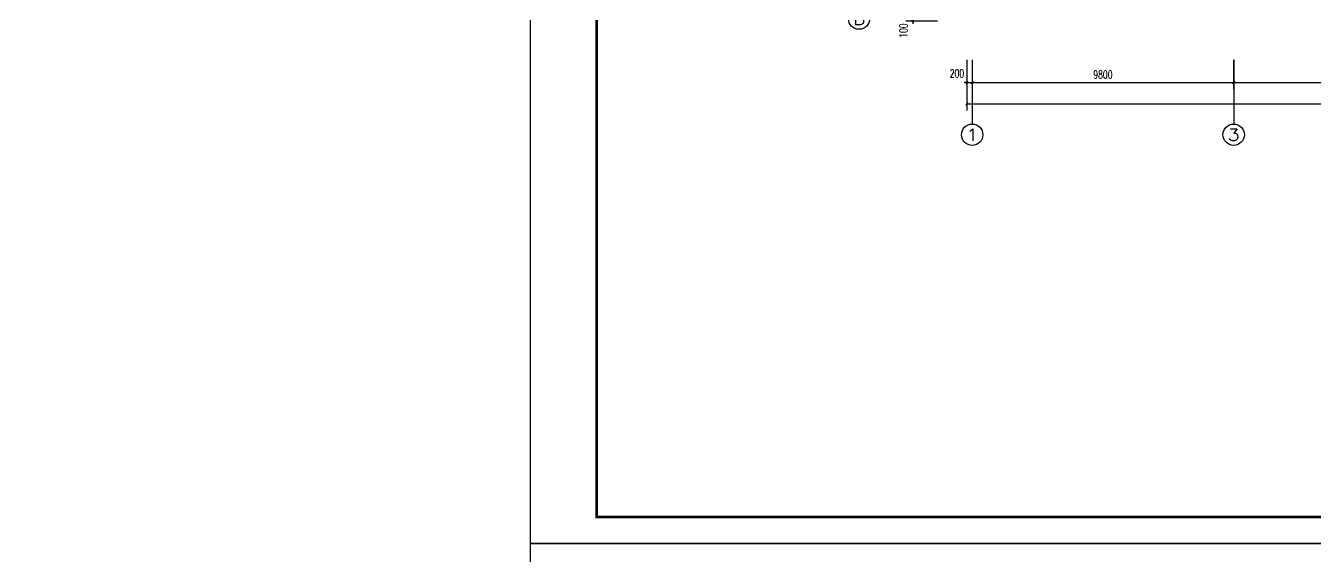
# Model space of a CAD drawing. Extents: x 2166032 to 5302137, y 581493 to 2416206.
# Drawn here: x 2295075 to 2343399, y 1033045 to 1052947 of the extents above; entities that cross this region are included whole.
import ezdxf
from ezdxf.enums import TextEntityAlignment as Align

# ---------------------------------------------------------------- set-up
doc = ezdxf.new("R2010")
doc.units = 0
doc.header["$LTSCALE"] = 1000
doc.header["$MEASUREMENT"] = 0
for name, color, linetype in [('AXIS', 3, 'Continuous'), ('AXIS_TEXT', 7, 'Continuous'), ('PUB_TITLE', 137, 'Continuous')]:
    doc.layers.add(name, color=color, linetype=linetype)
doc.styles.add('_TCH_AXIS', font='complex_.ttf')
doc.styles.add('COMPLEX', font='complex_.ttf')
doc.styles.add('DIM_FONT', font='simplex_.ttf', dxfattribs={"width": 0.7})
doc.dimstyles.new('DIMN', dxfattribs={"dimtxt": 300, "dimasz": 100, "dimexe": 250, "dimexo": 300, "dimgap": 150, "dimtad": 1, "dimdec": 0, "dimzin": 0, "dimdsep": 46, "dimtxsty": 'DIM_FONT', "dimblk": 'ARCHTICK', "dimcen": 0.09, "dimclrt": 7, "dimazin": 2, "dimtfac": 1, "dimtdec": 0, "dimtix": 1, "dimtmove": 2, "dimatfit": 3, "dimldrblk": 'ARCHTICK', "dimfxl": 1, "dimtolj": 1, "dimtzin": 0, "dimarcsym": 0})

# ---------------------------------------------------------------- blocks, each defined once
blk = doc.blocks.new('_ArchTick')
at = {"color": 0, "linetype": 'ByBlock', "const_width": 0.4}
blk.add_lwpolyline([(-0.5, -0.5), (0.5, 0.5)], dxfattribs=at)
blk = doc.blocks.new('*D2384')
at = {"layer": 'AXIS', "color": 0, "lineweight": -2}
for p, q in [((2330343, 1051670), (2330343, 1050564)), ((2330543, 1051670), (2330543, 1050564)), ((2330343, 1050814), (2330243, 1050814)), ((2330343, 1050814), (2330543, 1050814)), ((2330543, 1050814), (2330643, 1050814))]:
    blk.add_line(p, q, dxfattribs=at)
at = {"layer": 'Defpoints', "color": 0}
for p in [(2330343, 1051970), (2330543, 1051970), (2330543, 1050814)]:
    blk.add_point(p, dxfattribs=at)
at = {"layer": 'AXIS', "color": 0, "lineweight": -2, "xscale": 100, "yscale": 100, "zscale": 100}
blk.add_blockref('_ArchTick', (2330343, 1050814), dxfattribs=at)
at = {"layer": 'AXIS', "color": 0, "lineweight": -2, "xscale": 100, "yscale": 100, "zscale": 100, "rotation": 180}
blk.add_blockref('_ArchTick', (2330543, 1050814), dxfattribs=at)
at = {"layer": 'AXIS', "color": 7, "insert": (2329973, 1051159), "char_height": 300, "attachment_point": 5, "style": 'DIM_FONT'}
blk.add_mtext('\\A1;200', dxfattribs=at)
blk = doc.blocks.new('*D2385')
at = {"layer": 'AXIS', "color": 0, "lineweight": -2}
for p, q in [((2330543, 1051670), (2330543, 1050564)), ((2340343, 1051670), (2340343, 1050564)), ((2330543, 1050814), (2340343, 1050814))]:
    blk.add_line(p, q, dxfattribs=at)
at = {"layer": 'Defpoints', "color": 0}
for p in [(2330543, 1051970), (2340343, 1051970), (2340343, 1050814)]:
    blk.add_point(p, dxfattribs=at)
at = {"layer": 'AXIS', "color": 0, "lineweight": -2, "xscale": 100, "yscale": 100, "zscale": 100, "rotation": 180}
blk.add_blockref('_ArchTick', (2330543, 1050814), dxfattribs=at)
at = {"layer": 'AXIS', "color": 0, "lineweight": -2, "xscale": 100, "yscale": 100, "zscale": 100}
blk.add_blockref('_ArchTick', (2340343, 1050814), dxfattribs=at)
at = {"layer": 'AXIS', "color": 7, "insert": (2335443, 1051116), "char_height": 300, "attachment_point": 5, "style": 'DIM_FONT'}
blk.add_mtext('\\A1;9800', dxfattribs=at)
blk = doc.blocks.new('*D2386')
at = {"layer": 'AXIS', "color": 0, "lineweight": -2}
for p, q in [((2340343, 1051670), (2340343, 1050564)), ((2348743, 1051670), (2348743, 1050564)), ((2340343, 1050814), (2348743, 1050814))]:
    blk.add_line(p, q, dxfattribs=at)
at = {"layer": 'Defpoints', "color": 0}
for p in [(2340343, 1051970), (2348743, 1051970), (2348743, 1050814)]:
    blk.add_point(p, dxfattribs=at)
at = {"layer": 'AXIS', "color": 0, "lineweight": -2, "xscale": 100, "yscale": 100, "zscale": 100, "rotation": 180}
blk.add_blockref('_ArchTick', (2340343, 1050814), dxfattribs=at)
at = {"layer": 'AXIS', "color": 0, "lineweight": -2, "xscale": 100, "yscale": 100, "zscale": 100}
blk.add_blockref('_ArchTick', (2348743, 1050814), dxfattribs=at)
at = {"layer": 'AXIS', "color": 7, "insert": (2344543, 1051119), "char_height": 300, "attachment_point": 5, "style": 'DIM_FONT'}
blk.add_mtext('\\A1;8400', dxfattribs=at)
blk = doc.blocks.new('*D2399')
at = {"layer": 'AXIS', "color": 0, "lineweight": -2}
for p, q in [((2330343, 1051370), (2330343, 1049764)), ((2401843, 1051370), (2401843, 1049764)), ((2330343, 1050014), (2401843, 1050014))]:
    blk.add_line(p, q, dxfattribs=at)
at = {"layer": 'Defpoints', "color": 0}
for p in [(2330343, 1051670), (2401843, 1051670), (2401843, 1050014)]:
    blk.add_point(p, dxfattribs=at)
at = {"layer": 'AXIS', "color": 0, "lineweight": -2, "xscale": 100, "yscale": 100, "zscale": 100, "rotation": 180}
blk.add_blockref('_ArchTick', (2330343, 1050014), dxfattribs=at)
at = {"layer": 'AXIS', "color": 0, "lineweight": -2, "xscale": 100, "yscale": 100, "zscale": 100}
blk.add_blockref('_ArchTick', (2401843, 1050014), dxfattribs=at)
at = {"layer": 'AXIS', "color": 7, "insert": (2366093, 1050316), "char_height": 300, "attachment_point": 5, "style": 'DIM_FONT'}
blk.add_mtext('\\A1;71500', dxfattribs=at)
blk = doc.blocks.new('*D2407')
at = {"layer": 'AXIS', "color": 0, "lineweight": -2}
for p, q in [((2329243, 1053214), (2328063, 1053214)), ((2329243, 1053114), (2328063, 1053114)), ((2328313, 1053214), (2328313, 1053314)), ((2328313, 1053114), (2328313, 1053214)), ((2328313, 1053114), (2328313, 1053014))]:
    blk.add_line(p, q, dxfattribs=at)
at = {"layer": 'Defpoints', "color": 0}
for p in [(2328313, 1053214), (2329543, 1053214), (2329543, 1053114)]:
    blk.add_point(p, dxfattribs=at)
at = {"layer": 'AXIS', "color": 0, "lineweight": -2, "xscale": 100, "yscale": 100, "zscale": 100}
for p, rotation in [((2328313, 1053214), 270), ((2328313, 1053114), 90)]:
    blk.add_blockref('_ArchTick', p, dxfattribs=dict(at, rotation=rotation))
at = {"layer": 'AXIS', "color": 7, "insert": (2327968, 1052764), "char_height": 300, "attachment_point": 5, "rotation": 90, "style": 'DIM_FONT'}
blk.add_mtext('\\A1;100', dxfattribs=at)
blk = doc.blocks.new('_AXISO')
blk.add_circle((0, 0), 0.5)
at = {"layer": 'AXIS_TEXT', "style": 'COMPLEX', "width": 1.171875}
blk.add_attdef('A', text='', height=0.56, dxfattribs=at).set_placement((-0.25, -0.28), (0.25, -0.28), align=Align.FIT)

msp = doc.modelspace()

# ---------------------------------------------------------------- linework, layer by layer
msp.add_circle((2604640.5, 1020101.3), 438608.5)
at = {"layer": 'AXIS'}
for p, q in [((2330543.4, 1051670.2), (2330543.4, 1049258.9)), ((2340343.4, 1051670.2), (2340343.4, 1049258.9))]:
    msp.add_line(p, q, dxfattribs=at)
at = {"layer": 'PUB_TITLE'}
for points in [[(2313973.2, 1033519.6), (2419073.2, 1033519.6), (2419073.2, 1092919.6), (2313973.2, 1092919.6)], [(2313973.2, 974119.6), (2419073.2, 974119.6), (2419073.2, 1033519.6), (2313973.2, 1033519.6)]]:
    msp.add_lwpolyline(points, close=True, dxfattribs=at)
at = {"layer": 'PUB_TITLE', "const_width": 100}
msp.add_lwpolyline([(2316473.2, 1034519.6), (2418073.2, 1034519.6), (2418073.2, 1091919.6), (2316473.2, 1091919.6)], close=True, dxfattribs=at)

# ---------------------------------------------------------------- block references
at = {"layer": 'AXIS'}
ref = msp.add_blockref('_AXISO', (2326307, 1053214.3), dxfattribs=dict(at, xscale=800, yscale=800, zscale=800))
ref.add_attrib('A', 'B', dxfattribs={"layer": 'AXIS_TEXT', "height": 452.5, "style": '_TCH_AXIS', "width": 0.95528}).set_placement((2326080.8, 1052988), (2326533.3, 1052988), align=Align.FIT)
ref = msp.add_blockref('_AXISO', (2330543.4, 1048858.9), dxfattribs=dict(at, xscale=800, yscale=800, zscale=800))
ref.add_attrib('A', '1', dxfattribs={"layer": 'AXIS_TEXT', "height": 452.5, "style": '_TCH_AXIS', "width": 1.388087}).set_placement((2330317.1, 1048632.6), (2330769.6, 1048632.6), align=Align.FIT)
ref = msp.add_blockref('_AXISO', (2340343.4, 1048858.9), dxfattribs=dict(at, xscale=800, yscale=800, zscale=800))
ref.add_attrib('A', '3', dxfattribs={"layer": 'AXIS_TEXT', "height": 452.5, "style": '_TCH_AXIS', "width": 1.049113}).set_placement((2340117.1, 1048632.6), (2340569.6, 1048632.6), align=Align.FIT)

# ---------------------------------------------------------------- dimensions: what is measured, and where the dimension line sits
for base, p1, p2, angle, picture, middle in [((2328312.7, 1053214.3), (2329543.4, 1053114.3), (2329543.4, 1053214.3), 90, '*D2407', (2327967.7, 1052764.3)), ((2330543.4, 1050814.3), (2330343.4, 1051970.2), (2330543.4, 1051970.2), 0, '*D2384', (2329973.4, 1051159.3))]:
    dim = msp.add_linear_dim(base=base, p1=p1, p2=p2, angle=angle, dimstyle='DIMN', dxfattribs=at)
    dim.commit()
    dim.dimension.update_dxf_attribs({"geometry": picture, "text_midpoint": middle, "dimtype": 161})
for p1, p2, distance, picture, middle in [((2330343.4, 1051670.2), (2401843.4, 1051670.2), -1656, '*D2399', (2366093.4, 1050315.6)), ((2330543.4, 1051970.2), (2340343.4, 1051970.2), -1156, '*D2385', (2335443.4, 1051115.6)), ((2340343.4, 1051970.2), (2348743.4, 1051970.2), -1156, '*D2386', (2344543.4, 1051119.1))]:
    dim = msp.add_aligned_dim(p1=p1, p2=p2, distance=distance, dimstyle='DIMN', dxfattribs=at)
    dim.commit()
    dim.dimension.update_dxf_attribs({"geometry": picture, "text_midpoint": middle})

doc.saveas('drawing.dxf')
